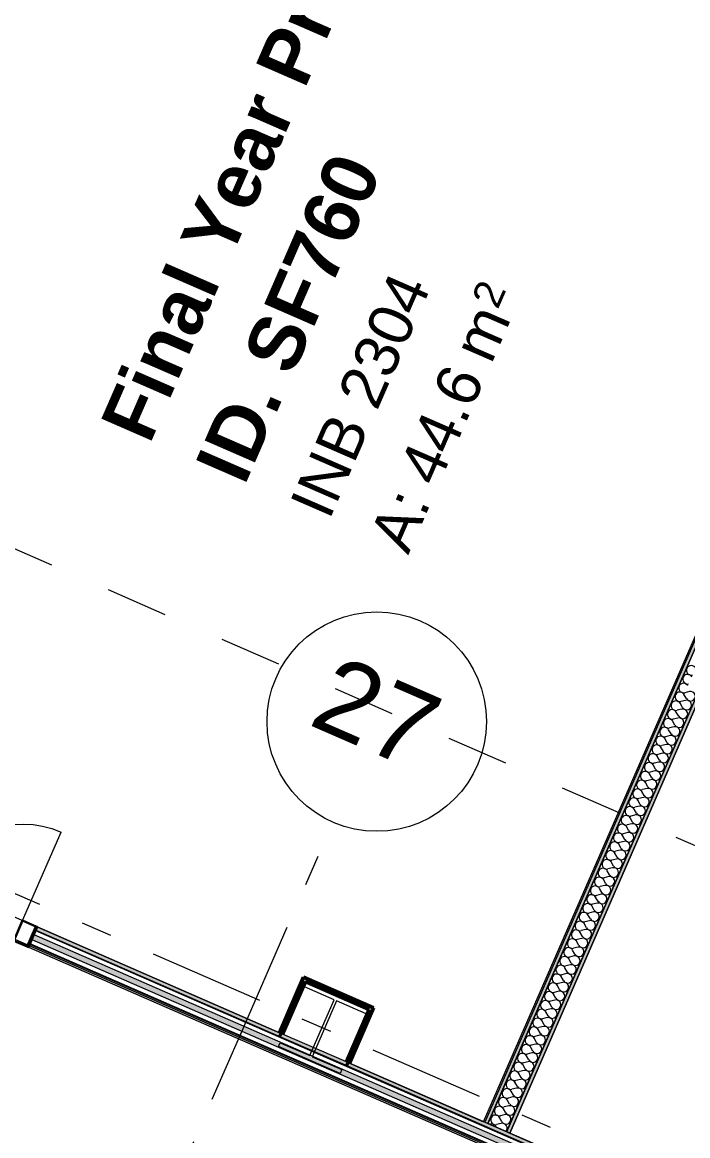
# Model space of a CAD drawing. Header units: millimetres. Extents: x -50172 to 90294, y -80883 to 956680.
# Drawn here: x -141 to 2893, y -34646 to -29572 of the extents above; entities that cross this region are included whole.
import ezdxf
from ezdxf.enums import TextEntityAlignment as Align

# ---------------------------------------------------------------- set-up
doc = ezdxf.new("R2010")
doc.units = ezdxf.units.MM
doc.header["$MEASUREMENT"] = 0
doc.linetypes.add('Dashed', pattern=[564.444447, 282.222223, -282.222223])
doc.linetypes.add('Double Dashed', pattern=[1093.611073, 529.166651, -211.666656, 141.111112, -211.666656])
for name, color, linetype in [('A-25-M_Wall_Int', 7, 'Continuous'), ('A-95-MC_Marker_Section_P2.Marker', 7, 'Continuous'), ('COLUMN.IFC Import', 7, 'Continuous'), ('New_A-05-M_Gross_Int_Circulation', 7, 'Continuous'), ('New_A-15-MG_Structural_Grid_Phase_2', 7, 'Continuous'), ('New_A-25-M_Wall_Int', 7, 'Continuous'), ('New_A-35-M_FFE-Zone', 7, 'Continuous'), ('New_ArchiCAD Doors', 7, 'Continuous')]:
    doc.layers.add(name, color=color, linetype=linetype)
for name, color, linetype, lineweight, true_color in [('A-25-M_Wall_Int_Pen_No__107', 7, 'Continuous', 15, 0xa6a6a6), ('A-25-M_Wall_Int_Pen_No__27', 7, 'Continuous', 50, 0x2a2a2a), ('New_A-05-M_Gross_Int_Circulation_Pen_No__74', 7, 'Continuous', 20, 0x606060), ('New_A-15-MG_Structural_Grid_Phase_2_Pen_No__222', 7, 'Continuous', 13, 0x65af33), ('New_A-25-M_Wall_Int_Pen_No__107', 7, 'Continuous', 15, 0xa6a6a6), ('New_A-35-M_FFE-Zone_Pen_No__74', 7, 'Continuous', 20, 0x606060), ('New_ArchiCAD Doors_Pen_No__43', 7, 'Continuous', 30, 0x444444), ('New_ArchiCAD Doors_Pen_No__63', 7, 'Continuous', 20, 0x606060)]:
    doc.layers.add(name, color=color, linetype=linetype, lineweight=lineweight, true_color=true_color)
for name, color, linetype, lineweight in [('A-95-MC_Marker_Section_P2.Marker_Pen_No__1', 7, 'Continuous', 13), ('COLUMN.IFC Import_Pen_No__2', 8, 'Continuous', 15), ('New_A-25-M_Wall_Int_Pen_No__1', 7, 'Continuous', 13), ('New_ArchiCAD Doors_Pen_No__1', 7, 'Continuous', 13), ('New_ArchiCAD Zone Stamps_Pen_No__9', 7, 'Continuous', 13)]:
    doc.layers.add(name, color=color, linetype=linetype, lineweight=lineweight)
doc.styles.add('GENERATED_STYLE_2', font='')
doc.styles.add('GENERATED_STYLE_3', font='')
doc.styles.add('GENERATED_STYLE_4', font='')
doc.styles.get('GENERATED_STYLE_2').set_extended_font_data('Arial', bold=True)
doc.styles.get('GENERATED_STYLE_3').set_extended_font_data('Arial')
doc.styles.get('GENERATED_STYLE_4').set_extended_font_data('Swis721 BT')

# ---------------------------------------------------------------- blocks, each defined once
blk = doc.blocks.new('Corridor 01- Second_INB 2350_15_1', base_point=(8528.9, -39020.1))
at = {"layer": 'New_A-05-M_Gross_Int_Circulation_Pen_No__74', "linetype": 'Continuous'}
blk.add_line((15105.3, -40414), (-6217.1, -31116.4), dxfattribs=at)
at = {"layer": 'New_ArchiCAD Zone Stamps_Pen_No__9'}
for tag, height, style, p in [('ROOM_NAME', 250, 'GENERATED_STYLE_2', (7477.6, -37365.2)), ('zoneNameLine2', 250, 'GENERATED_STYLE_2', (7289.2, -37797.4)), ('ROOM_NUMBER', 200, 'GENERATED_STYLE_3', (7100.8, -38218.1)), ('measuredAreaCode', 200, 'GENERATED_STYLE_3', (6943.7, -38578.2)), ('ROOM_HOLES_PRM', 200, 'GENERATED_STYLE_3', (7251.1, -38712.2)), ('DUMMY_649', 200, 'GENERATED_STYLE_3', (7740.5, -38925.6)), ('DUMMY_650', 133.3, 'GENERATED_STYLE_3', (8019.8, -39032.1))]:
    blk.add_attdef(tag, text='', height=height, rotation=336.4404, dxfattribs=dict(at, style=style)).set_placement(p, align=Align.TOP_LEFT)
blk = doc.blocks.new('Research Area_ member of academic staff_INB 2306_16_1', base_point=(5896.8, -30607.2))
at = {"layer": 'New_A-35-M_FFE-Zone_Pen_No__74', "linetype": 'Continuous'}
for p, q in [((6357.4, -24827.6), (2081.4, -34633.8)), ((2081.4, -34633.8), (5913.2, -36304.7))]:
    blk.add_line(p, q, dxfattribs=at)
at = {"layer": 'New_ArchiCAD Zone Stamps_Pen_No__9'}
for tag, height, style, p in [('zoneNameLine2', 250, 'GENERATED_STYLE_2', (4497, -33436.6)), ('ROOM_NAME', 250, 'GENERATED_STYLE_2', (4064.8, -33248.1)), ('DUMMY_650', 200, 'GENERATED_STYLE_3', (5636.6, -32973.9)), ('measuredAreaCode', 200, 'GENERATED_STYLE_3', (5289.2, -33770.6)), ('ROOM_NUMBER', 200, 'GENERATED_STYLE_3', (4929.1, -33613.6)), ('DUMMY_651', 133.3, 'GENERATED_STYLE_3', (5758.4, -32679.3)), ('DUMMY_649', 200, 'GENERATED_STYLE_3', (5423.2, -33463.2))]:
    blk.add_attdef(tag, text='', height=height, rotation=66.4404, dxfattribs=dict(at, style=style)).set_placement(p, align=Align.TOP_LEFT)
blk = doc.blocks.new('Final Year Project Area_INB 2304_19_1', base_point=(1437.2, -28649))
at = {"layer": 'New_A-35-M_FFE-Zone_Pen_No__74', "linetype": 'Continuous'}
for p, q in [((1962.2, -34582), (6238.2, -24775.6)), ((-1869.4, -32911.2), (1031.8, -34176.3)), ((1031.8, -34176.3), (1141.9, -33923.9)), ((1141.9, -33923.9), (1460.7, -34062.9)), ((1460.7, -34062.9), (1350.6, -34315.3)), ((1350.6, -34315.3), (1962.2, -34582))]:
    blk.add_line(p, q, dxfattribs=at)
at = {"layer": 'New_ArchiCAD Zone Stamps_Pen_No__9'}
for tag, height, style, p in [('zoneNameLine2', 250, 'GENERATED_STYLE_2', (642.7, -31588.2)), ('ROOM_NAME', 250, 'GENERATED_STYLE_2', (210.5, -31399.8)), ('DUMMY_650', 200, 'GENERATED_STYLE_3', (1782.3, -31125.5)), ('measuredAreaCode', 200, 'GENERATED_STYLE_3', (1434.9, -31922.2)), ('ROOM_NUMBER', 200, 'GENERATED_STYLE_3', (1074.8, -31765.2)), ('DUMMY_651', 133.3, 'GENERATED_STYLE_3', (1904.1, -30831)), ('DUMMY_649', 200, 'GENERATED_STYLE_3', (1568.9, -31614.8))]:
    blk.add_attdef(tag, text='', height=height, rotation=66.4404, dxfattribs=dict(at, style=style)).set_placement(p, align=Align.TOP_LEFT)
blk = doc.blocks.new('*X485')
at = {"layer": 'New_A-25-M_Wall_Int_Pen_No__107', "linetype": 'Continuous'}
blk.add_hatch(color=256, dxfattribs=at).paths.add_polyline_path([(-87.6, -33728.5), (-97.6, -33751.5), (3986.2, -35532.2), (3996.2, -35509.3)])
blk = doc.blocks.new('Double Door Asymmetric 19_11')
at = {"layer": 'New_ArchiCAD Doors_Pen_No__1', "linetype": 'Continuous'}
for p, q in [((-755, 0), (-755, -15)), ((755, 0), (755, -15)), ((-755, -15), (-755, -18)), ((-755, -18), (-755, -37)), ((-755, -37), (-755, -62)), ((755, -15), (755, -18)), ((755, -18), (755, -37)), ((755, -37), (755, -62)), ((-755, -62), (-755, -82)), ((-755, -82), (-755, -85)), ((-755, -85), (-755, -100)), ((755, -62), (755, -82)), ((755, -82), (755, -85)), ((755, -85), (755, -100))]:
    blk.add_line(p, q, dxfattribs=at)
at = {"layer": 'New_ArchiCAD Doors_Pen_No__43', "linetype": 'Continuous'}
for p, q in [((-748, 0), (-755, 0)), ((-755, 0), (-755, -100)), ((-682, 0), (-748, 0)), ((-748, 0), (-748, -100)), ((-682, -100), (-682, 0)), ((748, 0), (682, 0)), ((682, 0), (682, -100)), ((748, 0), (755, 0)), ((748, -100), (748, 0)), ((755, 0), (755, -100)), ((-748, -100), (-755, -100)), ((-748, -100), (-682, -100)), ((682, -100), (748, -100)), ((748, -100), (755, -100))]:
    blk.add_line(p, q, dxfattribs=at)
at = {"layer": 'New_ArchiCAD Doors_Pen_No__63', "linetype": 'Continuous'}
for p, q in [((682, 0), (682, 924)), ((-682, 0), (-682, 440))]:
    blk.add_line(p, q, dxfattribs=at)
for centre, radius, start, end in [((682, 0), 924, 90, 180), ((-682, 0), 440, 0, 90)]:
    blk.add_arc(centre, radius, start, end, dxfattribs=at)
blk = doc.blocks.new('Wall_125_1', base_point=(-6271.7, -30991.6))
at = {"layer": 'A-25-M_Wall_Int_Pen_No__107', "linetype": 'Continuous'}
for points in [[(1045.6, -34182.3), (1031.8, -34176.3), (1025.9, -34190.1), (1039.6, -34196.1)], [(1350.6, -34315.3), (1336.9, -34309.3), (1330.9, -34323.1), (1344.6, -34329.1)]]:
    blk.add_hatch(color=256, dxfattribs=at).paths.add_polyline_path(points)
at = {"layer": 'New_A-25-M_Wall_Int_Pen_No__107', "linetype": 'Continuous', "lineweight": 0, "true_color": 0x535353}
for points in [[(-78.8, -33708.4), (-80, -33711.1), (4003.8, -35491.9), (4005, -35489.1)], [(-105.6, -33769.8), (-106.8, -33772.5), (3977, -35553.3), (3978.2, -35550.5)]]:
    blk.add_hatch(color=251, dxfattribs=at).paths.add_polyline_path(points)
at = {"layer": 'New_A-25-M_Wall_Int_Pen_No__107', "linetype": 'Continuous'}
for points in [[(-72.8, -33694.6), (-78.8, -33708.4), (1025.9, -34190.1), (1031.8, -34176.3)], [(-106.8, -33772.5), (-112.8, -33786.3), (3971, -35567), (3977, -35553.3)], [(1336.9, -34309.3), (1045.6, -34182.3), (1039.6, -34196.1), (1330.9, -34323.1)], [(1350.6, -34315.3), (1344.6, -34329.1), (4005, -35489.1), (4011, -35475.4)]]:
    blk.add_hatch(color=256, dxfattribs=at).paths.add_polyline_path(points)
at = {"layer": 'New_A-25-M_Wall_Int_Pen_No__1', "linetype": 'Continuous'}
for p, q in [((-87.6, -33728.5), (-97.6, -33751.5)), ((-80, -33711.1), (-87.6, -33728.5)), ((-87.6, -33728.5), (3996.2, -35509.3)), ((-78.8, -33708.4), (-80, -33711.1)), ((-80, -33711.1), (4003.8, -35491.9)), ((-72.8, -33694.6), (-78.8, -33708.4)), ((-78.8, -33708.4), (1025.9, -34190.1)), ((-106.8, -33772.5), (-112.8, -33786.3)), ((-105.6, -33769.8), (-106.8, -33772.5)), ((-106.8, -33772.5), (3977, -35553.3)), ((-97.6, -33751.5), (-105.6, -33769.8)), ((-105.6, -33769.8), (3978.2, -35550.5)), ((-97.6, -33751.5), (3986.2, -35532.2)), ((1025.9, -34190.1), (1039.6, -34196.1)), ((1039.6, -34196.1), (1330.9, -34323.1)), ((1330.9, -34323.1), (1344.6, -34329.1)), ((1344.6, -34329.1), (4005, -35489.1))]:
    blk.add_line(p, q, dxfattribs=at)
at = {"layer": 'New_A-25-M_Wall_Int_Pen_No__1', "linetype": 'Continuous', "flags": 128}
for points in [[(1031.8, -34176.3), (-72.8, -33694.6)], [(-112.8, -33786.3), (3971, -35567)], [(1336.9, -34309.3), (1045.6, -34182.3)], [(4011, -35475.4), (1350.6, -34315.3)]]:
    blk.add_lwpolyline(points, dxfattribs=at)
at = {"layer": 'New_A-25-M_Wall_Int', "color": 250, "lineweight": 50, "true_color": 0x2a2a2a}
blk.add_blockref('*X485', (0, 0), dxfattribs=at)
at = {"layer": 'New_ArchiCAD Doors', "color": 251, "linetype": 'Continuous', "lineweight": 20, "true_color": 0x606060, "xscale": -1, "zscale": 1000, "rotation": 336.4404115839982}
blk.add_blockref('Double Door Asymmetric 19_11', (-764.9, -33392.9), dxfattribs=at)
blk = doc.blocks.new('*X506')
at = {"layer": 'New_A-25-M_Wall_Int_Pen_No__107', "linetype": 'Continuous'}
for p, q in [((2900.5, -32622), (2879.2, -32627)), ((2883, -32662.2), (2861.7, -32667.2)), ((2886.5, -32654.1), (2875.7, -32635.1)), ((2851.5, -32734.4), (2840.7, -32715.4)), ((2865.5, -32702.3), (2844.2, -32707.4)), ((2869, -32694.3), (2858.2, -32675.2)), ((2834, -32774.6), (2823.2, -32755.5)), ((2848, -32742.5), (2826.7, -32747.5)), ((2813, -32822.8), (2791.7, -32827.8)), ((2816.5, -32814.8), (2805.7, -32795.7)), ((2830.5, -32782.6), (2809.2, -32787.7)), ((2781.5, -32895.1), (2770.7, -32876)), ((2795.5, -32862.9), (2774.2, -32868)), ((2799, -32854.9), (2788.2, -32835.9)), ((2764, -32935.2), (2753.2, -32916.2)), ((2778, -32903.1), (2756.7, -32908.1)), ((2746.5, -32975.4), (2735.6, -32956.3)), ((2760.5, -32943.3), (2739.1, -32948.3)), ((2725.4, -33023.6), (2704.1, -33028.6)), ((2728.9, -33015.5), (2718.1, -32996.5)), ((2743, -32983.4), (2721.6, -32988.5)), ((2693.9, -33095.9), (2683.1, -33076.8)), ((2707.9, -33063.7), (2686.6, -33068.8)), ((2711.4, -33055.7), (2700.6, -33036.6)), ((2676.4, -33136), (2665.6, -33117)), ((2690.4, -33103.9), (2669.1, -33108.9)), ((2658.9, -33176.2), (2648.1, -33157.1)), ((2672.9, -33144), (2651.6, -33149.1)), ((2637.9, -33224.4), (2616.6, -33229.4)), ((2641.4, -33216.3), (2630.6, -33197.3)), ((2655.4, -33184.2), (2634.1, -33189.2)), ((2606.4, -33296.6), (2595.6, -33277.6)), ((2620.4, -33264.5), (2599.1, -33269.6)), ((2623.9, -33256.5), (2613.1, -33237.4)), ((2588.9, -33336.8), (2578, -33317.8)), ((2602.9, -33304.7), (2581.5, -33309.7)), ((2571.3, -33377), (2560.5, -33357.9)), ((2585.4, -33344.8), (2564, -33349.9)), ((2550.3, -33425.2), (2529, -33430.2)), ((2553.8, -33417.1), (2543, -33398.1)), ((2567.8, -33385), (2546.5, -33390)), ((2518.8, -33497.4), (2508, -33478.4)), ((2532.8, -33465.3), (2511.5, -33470.4)), ((2536.3, -33457.3), (2525.5, -33438.2)), ((2501.3, -33537.6), (2490.5, -33518.5)), ((2515.3, -33505.5), (2494, -33510.5)), ((2480.3, -33585.8), (2459, -33590.8)), ((2483.8, -33577.8), (2473, -33558.7)), ((2497.8, -33545.6), (2476.5, -33550.7)), ((2462.8, -33625.9), (2441.5, -33631)), ((2466.3, -33617.9), (2455.5, -33598.9)), ((2431.3, -33698.2), (2420.5, -33679.2)), ((2445.3, -33666.1), (2424, -33671.1)), ((2448.8, -33658.1), (2438, -33639)), ((2413.7, -33738.4), (2402.9, -33719.3)), ((2427.8, -33706.3), (2406.4, -33711.3)), ((2392.7, -33786.6), (2371.4, -33791.6)), ((2396.2, -33778.5), (2385.4, -33759.5)), ((2410.2, -33746.4), (2388.9, -33751.5)), ((2361.2, -33858.9), (2350.4, -33839.8)), ((2375.2, -33826.7), (2353.9, -33831.8)), ((2378.7, -33818.7), (2367.9, -33799.6)), ((2343.7, -33899), (2332.9, -33880)), ((2357.7, -33866.9), (2336.4, -33871.9)), ((2326.2, -33939.2), (2315.4, -33920.1)), ((2340.2, -33907), (2318.9, -33912.1)), ((2305.2, -33987.4), (2283.9, -33992.4)), ((2308.7, -33979.3), (2297.9, -33960.3)), ((2322.7, -33947.2), (2301.4, -33952.2)), ((2273.7, -34059.6), (2262.9, -34040.6)), ((2287.7, -34027.5), (2266.4, -34032.6)), ((2291.2, -34019.5), (2280.4, -34000.4)), ((2256.2, -34099.8), (2245.3, -34080.8)), ((2270.2, -34067.7), (2248.8, -34072.7)), ((2238.6, -34140), (2227.8, -34120.9)), ((2252.7, -34107.8), (2231.3, -34112.9)), ((2217.6, -34188.1), (2196.3, -34193.2)), ((2221.1, -34180.1), (2210.3, -34161.1)), ((2235.1, -34148), (2213.8, -34153)), ((2186.1, -34260.4), (2175.3, -34241.4)), ((2200.1, -34228.3), (2178.8, -34233.4)), ((2203.6, -34220.3), (2192.8, -34201.2)), ((2168.6, -34300.6), (2157.8, -34281.5)), ((2182.6, -34268.5), (2161.3, -34273.5)), ((2151.1, -34340.7), (2140.3, -34321.7)), ((2165.1, -34308.6), (2143.8, -34313.7)), ((2130.1, -34388.9), (2108.8, -34394)), ((2133.6, -34380.9), (2122.8, -34361.9)), ((2147.6, -34348.8), (2126.3, -34353.8)), ((2098.6, -34461.2), (2087.7, -34442.2)), ((2112.6, -34429.1), (2091.2, -34434.1)), ((2116.1, -34421.1), (2105.3, -34402)), ((2081, -34501.4), (2070.2, -34482.3)), ((2095.1, -34469.3), (2073.7, -34474.3)), ((2060, -34549.6), (2038.7, -34554.6)), ((2063.5, -34541.5), (2052.7, -34522.5)), ((2077.5, -34509.4), (2056.2, -34514.5)), ((2042.5, -34589.7), (2021.2, -34594.8)), ((2046, -34581.7), (2035.2, -34562.6)), ((2020.2, -34607.1), (2017.7, -34602.8))]:
    blk.add_line(p, q, dxfattribs=at)
for centre, start, end in [((2909.2, -32525.4), 156.4404, 283.3103), ((2909.2, -32525.4), 29.5705, 156.4404), ((2891.7, -32565.6), 156.4404, 283.3103), ((2891.7, -32565.6), 29.5705, 156.4404), ((2874.2, -32605.7), 156.4404, 283.3103), ((2874.2, -32605.7), 29.5705, 156.4404), ((2905.6, -32643.3), 209.5705, 103.3103), ((2839.2, -32686), 29.5705, 156.4404), ((2856.7, -32645.9), 156.4404, 283.3103), ((2856.7, -32645.9), 29.5705, 156.4404), ((2888.1, -32683.5), 209.5705, 103.3103), ((2821.7, -32726.2), 156.4404, 283.3103), ((2821.7, -32726.2), 29.5705, 156.4404), ((2839.2, -32686), 156.4404, 283.3103), ((2870.6, -32723.6), 209.5705, 103.3103), ((2804.1, -32766.4), 156.4404, 283.3103), ((2804.1, -32766.4), 29.5705, 156.4404), ((2853.1, -32763.8), 209.5705, 103.3103), ((2769.1, -32846.7), 29.5705, 156.4404), ((2786.6, -32806.5), 156.4404, 283.3103), ((2786.6, -32806.5), 29.5705, 156.4404), ((2818, -32844.1), 209.5705, 103.3103), ((2835.5, -32803.9), 209.5705, 103.3103), ((2751.6, -32886.8), 29.5705, 156.4404), ((2769.1, -32846.7), 156.4404, 283.3103), ((2800.5, -32884.3), 209.5705, 103.3103), ((2734.1, -32927), 156.4404, 283.3103), ((2734.1, -32927), 29.5705, 156.4404), ((2751.6, -32886.8), 156.4404, 283.3103), ((2783, -32924.4), 209.5705, 103.3103), ((2716.6, -32967.1), 156.4404, 283.3103), ((2716.6, -32967.1), 29.5705, 156.4404), ((2765.5, -32964.6), 209.5705, 103.3103), ((2681.6, -33047.5), 29.5705, 156.4404), ((2699.1, -33007.3), 156.4404, 283.3103), ((2699.1, -33007.3), 29.5705, 156.4404), ((2730.5, -33044.9), 209.5705, 103.3103), ((2748, -33004.7), 209.5705, 103.3103), ((2664.1, -33087.6), 156.4404, 283.3103), ((2664.1, -33087.6), 29.5705, 156.4404), ((2681.6, -33047.5), 156.4404, 283.3103), ((2713, -33085), 209.5705, 103.3103), ((2646.5, -33127.8), 156.4404, 283.3103), ((2646.5, -33127.8), 29.5705, 156.4404), ((2695.5, -33125.2), 209.5705, 103.3103), ((2629, -33167.9), 156.4404, 283.3103), ((2629, -33167.9), 29.5705, 156.4404), ((2678, -33165.4), 209.5705, 103.3103), ((2594, -33248.2), 29.5705, 156.4404), ((2611.5, -33208.1), 156.4404, 283.3103), ((2611.5, -33208.1), 29.5705, 156.4404), ((2642.9, -33245.7), 209.5705, 103.3103), ((2660.4, -33205.5), 209.5705, 103.3103), ((2576.5, -33288.4), 156.4404, 283.3103), ((2576.5, -33288.4), 29.5705, 156.4404), ((2594, -33248.2), 156.4404, 283.3103), ((2625.4, -33285.8), 209.5705, 103.3103), ((2559, -33328.6), 156.4404, 283.3103), ((2559, -33328.6), 29.5705, 156.4404), ((2607.9, -33326), 209.5705, 103.3103), ((2541.5, -33368.7), 156.4404, 283.3103), ((2541.5, -33368.7), 29.5705, 156.4404), ((2590.4, -33366.2), 209.5705, 103.3103), ((2506.5, -33449), 29.5705, 156.4404), ((2524, -33408.9), 156.4404, 283.3103), ((2524, -33408.9), 29.5705, 156.4404), ((2555.4, -33446.5), 209.5705, 103.3103), ((2572.9, -33406.3), 209.5705, 103.3103), ((2489, -33489.2), 156.4404, 283.3103), ((2489, -33489.2), 29.5705, 156.4404), ((2506.5, -33449), 156.4404, 283.3103), ((2537.9, -33486.6), 209.5705, 103.3103), ((2471.4, -33529.4), 156.4404, 283.3103), ((2471.4, -33529.4), 29.5705, 156.4404), ((2520.4, -33526.8), 209.5705, 103.3103), ((2453.9, -33569.5), 156.4404, 283.3103), ((2453.9, -33569.5), 29.5705, 156.4404), ((2485.3, -33607.1), 209.5705, 103.3103), ((2502.8, -33566.9), 209.5705, 103.3103), ((2418.9, -33649.8), 29.5705, 156.4404), ((2436.4, -33609.7), 156.4404, 283.3103), ((2436.4, -33609.7), 29.5705, 156.4404), ((2467.8, -33647.3), 209.5705, 103.3103), ((2401.4, -33690), 156.4404, 283.3103), ((2401.4, -33690), 29.5705, 156.4404), ((2418.9, -33649.8), 156.4404, 283.3103), ((2450.3, -33687.4), 209.5705, 103.3103), ((2383.9, -33730.1), 156.4404, 283.3103), ((2383.9, -33730.1), 29.5705, 156.4404), ((2432.8, -33727.6), 209.5705, 103.3103), ((2348.9, -33810.5), 29.5705, 156.4404), ((2366.4, -33770.3), 156.4404, 283.3103), ((2366.4, -33770.3), 29.5705, 156.4404), ((2397.8, -33807.9), 209.5705, 103.3103), ((2415.3, -33767.7), 209.5705, 103.3103), ((2331.4, -33850.6), 29.5705, 156.4404), ((2348.9, -33810.5), 156.4404, 283.3103), ((2380.3, -33848), 209.5705, 103.3103), ((2313.8, -33890.8), 156.4404, 283.3103), ((2313.8, -33890.8), 29.5705, 156.4404), ((2331.4, -33850.6), 156.4404, 283.3103), ((2362.8, -33888.2), 209.5705, 103.3103), ((2296.3, -33930.9), 156.4404, 283.3103), ((2296.3, -33930.9), 29.5705, 156.4404), ((2345.2, -33928.4), 209.5705, 103.3103), ((2261.3, -34011.2), 29.5705, 156.4404), ((2278.8, -33971.1), 156.4404, 283.3103), ((2278.8, -33971.1), 29.5705, 156.4404), ((2310.2, -34008.7), 209.5705, 103.3103), ((2327.7, -33968.5), 209.5705, 103.3103), ((2243.8, -34051.4), 156.4404, 283.3103), ((2243.8, -34051.4), 29.5705, 156.4404), ((2261.3, -34011.2), 156.4404, 283.3103), ((2292.7, -34048.8), 209.5705, 103.3103), ((2226.3, -34091.6), 156.4404, 283.3103), ((2226.3, -34091.6), 29.5705, 156.4404), ((2275.2, -34089), 209.5705, 103.3103), ((2208.8, -34131.7), 156.4404, 283.3103), ((2208.8, -34131.7), 29.5705, 156.4404), ((2257.7, -34129.2), 209.5705, 103.3103), ((2173.8, -34212), 29.5705, 156.4404), ((2191.3, -34171.9), 156.4404, 283.3103), ((2191.3, -34171.9), 29.5705, 156.4404), ((2222.7, -34209.5), 209.5705, 103.3103), ((2240.2, -34169.3), 209.5705, 103.3103), ((2156.2, -34252.2), 156.4404, 283.3103), ((2156.2, -34252.2), 29.5705, 156.4404), ((2173.8, -34212), 156.4404, 283.3103), ((2205.2, -34249.6), 209.5705, 103.3103), ((2138.7, -34292.3), 156.4404, 283.3103), ((2138.7, -34292.3), 29.5705, 156.4404), ((2187.7, -34289.8), 209.5705, 103.3103), ((2121.2, -34332.5), 156.4404, 283.3103), ((2121.2, -34332.5), 29.5705, 156.4404), ((2152.6, -34370.1), 209.5705, 103.3103), ((2170.1, -34329.9), 209.5705, 103.3103), ((2086.2, -34412.8), 29.5705, 156.4404), ((2103.7, -34372.7), 156.4404, 283.3103), ((2103.7, -34372.7), 29.5705, 156.4404), ((2135.1, -34410.3), 209.5705, 103.3103), ((2068.7, -34453), 156.4404, 283.3103), ((2068.7, -34453), 29.5705, 156.4404), ((2086.2, -34412.8), 156.4404, 283.3103), ((2117.6, -34450.4), 209.5705, 103.3103), ((2051.2, -34493.1), 156.4404, 283.3103), ((2051.2, -34493.1), 29.5705, 156.4404), ((2100.1, -34490.6), 209.5705, 103.3103), ((2033.7, -34533.3), 156.4404, 283.3103), ((2033.7, -34533.3), 29.5705, 156.4404), ((2065.1, -34570.9), 209.5705, 103.3103), ((2082.6, -34530.7), 209.5705, 103.3103), ((1998.7, -34613.6), 29.5705, 114.8475), ((2016.2, -34573.5), 156.4404, 283.3103), ((2016.2, -34573.5), 29.5705, 156.4404), ((2047.6, -34611), 316.7969, 103.3103)]:
    blk.add_arc(centre, 21.9, start, end, dxfattribs=at)
blk = doc.blocks.new('Wall_135_1', base_point=(2081.4, -34633.8))
at = {"layer": 'New_A-25-M_Wall_Int_Pen_No__107', "linetype": 'Continuous'}
for points in [[(1981.5, -34590.3), (6257.5, -24784), (6243.7, -24778), (1967.7, -34584.3)], [(2081.4, -34633.8), (6357.4, -24827.6), (6343.6, -24821.6), (2067.6, -34627.8)]]:
    blk.add_hatch(color=256, dxfattribs=at).paths.add_polyline_path(points)
at = {"layer": 'New_A-25-M_Wall_Int_Pen_No__107', "linetype": 'Continuous', "lineweight": 0, "true_color": 0x535353}
for points in [[(1982.4, -34590.7), (6258.4, -24784.4), (6257.5, -24784), (1981.5, -34590.3)], [(2067.6, -34627.8), (6343.6, -24821.6), (6342.7, -24821.2), (2066.7, -34627.4)]]:
    blk.add_hatch(color=251, dxfattribs=at).paths.add_polyline_path(points)
at = {"layer": 'New_A-25-M_Wall_Int_Pen_No__1', "linetype": 'Continuous'}
for p, q in [((1981.5, -34590.3), (6257.5, -24784)), ((1982.4, -34590.7), (6258.4, -24784.4)), ((2066.7, -34627.4), (6342.7, -24821.2)), ((2067.6, -34627.8), (6343.6, -24821.6))]:
    blk.add_line(p, q, dxfattribs=at)
at = {"layer": 'New_A-25-M_Wall_Int_Pen_No__1', "linetype": 'Continuous', "flags": 128}
for points in [[(6243.7, -24778), (1967.7, -34584.3)], [(2081.4, -34633.8), (6357.4, -24827.6)], [(1967.7, -34584.3), (2081.4, -34633.8)]]:
    blk.add_lwpolyline(points, dxfattribs=at)
at = {"layer": 'New_A-25-M_Wall_Int', "color": 250, "lineweight": 50, "true_color": 0x2a2a2a}
blk.add_blockref('*X506', (0, 0), dxfattribs=at)
blk = doc.blocks.new('Wall_356_1', base_point=(1045.6, -34182.3))
at = {"layer": 'A-25-M_Wall_Int_Pen_No__107', "linetype": 'Continuous'}
blk.add_hatch(color=256, dxfattribs=at).paths.add_polyline_path([(1045.6, -34182.3), (1149.7, -33943.6), (1141.9, -33923.9), (1031.8, -34176.3)])
at = {"layer": 'A-25-M_Wall_Int_Pen_No__27', "linetype": 'Continuous', "flags": 128}
for points in [[(1141.9, -33923.9), (1031.8, -34176.3)], [(1045.6, -34182.3), (1149.7, -33943.6)]]:
    blk.add_lwpolyline(points, dxfattribs=at)
blk = doc.blocks.new('Wall_357_1', base_point=(1149.7, -33943.6))
at = {"layer": 'A-25-M_Wall_Int_Pen_No__107', "linetype": 'Continuous'}
blk.add_hatch(color=256, dxfattribs=at).paths.add_polyline_path([(1149.7, -33943.6), (1440.9, -34070.7), (1460.7, -34062.9), (1141.9, -33923.9)])
at = {"layer": 'A-25-M_Wall_Int_Pen_No__27', "linetype": 'Continuous', "flags": 128}
for points in [[(1460.7, -34062.9), (1141.9, -33923.9)], [(1149.7, -33943.6), (1440.9, -34070.7)]]:
    blk.add_lwpolyline(points, dxfattribs=at)
blk = doc.blocks.new('Wall_358_1', base_point=(1440.9, -34070.7))
at = {"layer": 'A-25-M_Wall_Int_Pen_No__107', "linetype": 'Continuous'}
blk.add_hatch(color=256, dxfattribs=at).paths.add_polyline_path([(1440.9, -34070.7), (1336.9, -34309.3), (1350.6, -34315.3), (1460.7, -34062.9)])
at = {"layer": 'A-25-M_Wall_Int_Pen_No__27', "linetype": 'Continuous', "flags": 128}
for points in [[(1440.9, -34070.7), (1336.9, -34309.3)], [(1350.6, -34315.3), (1460.7, -34062.9)]]:
    blk.add_lwpolyline(points, dxfattribs=at)
blk = doc.blocks.new('Column 20')
at = {"layer": 'COLUMN.IFC Import_Pen_No__2', "linetype": 'Continuous'}
for p, q in [((-153.7, 157.25), (153.7, 157.25)), ((-153.7, 138.55), (-153.7, 157.25)), ((153.7, 157.25), (153.7, 138.55)), ((-6, 138.55), (-153.7, 138.55)), ((-6, -138.55), (-6, 138.55)), ((6, 138.55), (6, -138.55)), ((153.7, 138.55), (6, 138.55)), ((-153.7, -138.55), (-6, -138.55)), ((-153.7, -157.25), (-153.7, -138.55)), ((6, -138.55), (153.7, -138.55)), ((153.7, -138.55), (153.7, -157.25)), ((153.7, -157.25), (-153.7, -157.25))]:
    blk.add_line(p, q, dxfattribs=at)
blk = doc.blocks.new('Standard grid marker_32')
at = {"layer": 'New_A-15-MG_Structural_Grid_Phase_2_Pen_No__222', "linetype": 'Double Dashed'}
blk.add_line((705.1, 0), (53258.1, 0), dxfattribs=at)
at = {"layer": 'New_A-15-MG_Structural_Grid_Phase_2_Pen_No__222', "style": 'GENERATED_STYLE_4'}
for tag, p in [('AC_MarkerText_1_0', (-500, 38.7)), ('AC_MarkerText_1_1', (54463.2, 38.7))]:
    blk.add_attdef(tag, text='', height=350, rotation=180, dxfattribs=at).set_placement(p, align=Align.MIDDLE_CENTER)
blk = doc.blocks.new('Standard grid marker_47')
at = {"layer": 'New_A-15-MG_Structural_Grid_Phase_2_Pen_No__222', "linetype": 'Double Dashed'}
for p, q in [((1051.5, 0), (21061.3, 0)), ((21061.3, 0), (22112.8, 0))]:
    blk.add_line(p, q, dxfattribs=at)
at = {"layer": 'New_A-15-MG_Structural_Grid_Phase_2_Pen_No__222', "linetype": 'Continuous'}
blk.add_circle((22612.8, 0), 500, dxfattribs=at)
at = {"layer": 'New_A-15-MG_Structural_Grid_Phase_2_Pen_No__222', "linetype": 'Double Dashed'}
blk.add_point((21061.3, 0), dxfattribs=at)
blk.add_point((21061.3, 0), dxfattribs=at)
at = {"layer": 'New_A-15-MG_Structural_Grid_Phase_2_Pen_No__222', "style": 'GENERATED_STYLE_4'}
for tag, p in [('AC_MarkerText_1_0', (-500, 41.2)), ('AC_MarkerText_1_1', (22612.8, 41.2))]:
    blk.add_attdef(tag, text='', height=350, rotation=270, dxfattribs=at).set_placement(p, align=Align.MIDDLE_CENTER)
blk = doc.blocks.new('Cutting Plane_4_1', base_point=(-25330.5, -21002.6))
at = {"layer": 'A-95-MC_Marker_Section_P2.Marker_Pen_No__1', "linetype": 'Dashed'}
blk.add_line((-25101.3, -21102.5), (22391.9, -41811.9), dxfattribs=at)

msp = doc.modelspace()

# ---------------------------------------------------------------- block references
at = {"layer": 'A-25-M_Wall_Int', "color": 250, "lineweight": 50, "true_color": 0x2a2a2a}
for name, p in [('Wall_356_1', (1045.6, -34182.3)), ('Wall_357_1', (1149.7, -33943.6)), ('Wall_358_1', (1440.9, -34070.7))]:
    msp.add_blockref(name, p, dxfattribs=at)
at = {"layer": 'A-95-MC_Marker_Section_P2.Marker'}
msp.add_blockref('Cutting Plane_4_1', (-25330.5, -21002.6), dxfattribs=at)
at = {"layer": 'COLUMN.IFC Import', "linetype": 'Continuous', "zscale": 1000, "rotation": 336.4404115839877}
msp.add_blockref('Column 20', (1230.7, -34156.2), dxfattribs=at)
at = {"layer": 'New_A-05-M_Gross_Int_Circulation', "linetype": 'Continuous'}
msp.add_blockref('Corridor 01- Second_INB 2350_15_1', (8528.9, -39020.1), dxfattribs=at)
at = {"layer": 'New_A-15-MG_Structural_Grid_Phase_2', "color": 8, "linetype": 'Continuous', "lineweight": 15, "zscale": 1000, "rotation": 156.4404115839929}
msp.add_blockref('Standard grid marker_32', (22639.6, -43491.3), dxfattribs=at)
at = {"layer": 'New_A-15-MG_Structural_Grid_Phase_2', "color": 8, "linetype": 'Continuous', "lineweight": 15}
ref = msp.add_blockref('Standard grid marker_47', (-7563.3, -53486.5), dxfattribs=dict(at, zscale=1000, rotation=66.44041158399143))
ref.add_attrib('AC_MarkerText_1_1', '27', dxfattribs={"layer": 'New_A-15-MG_Structural_Grid_Phase_2_Pen_No__222', "color": 85, "true_color": 0x65af33, "height": 350, "rotation": 336.4404, "style": 'GENERATED_STYLE_4'}).set_placement((1475.1, -32717.4), align=Align.MIDDLE_CENTER)
at = {"layer": 'New_A-25-M_Wall_Int', "color": 250, "lineweight": 50, "true_color": 0x2a2a2a}
for name, p in [('Wall_135_1', (2081.4, -34633.8)), ('Wall_125_1', (-6271.7, -30991.6))]:
    msp.add_blockref(name, p, dxfattribs=at)
at = {"layer": 'New_A-35-M_FFE-Zone', "linetype": 'Continuous'}
ref = msp.add_blockref('Final Year Project Area_INB 2304_19_1', (1437.2, -28649), dxfattribs=at)
ref.add_attrib('ROOM_NAME', 'Final Year Project Area', dxfattribs={"layer": 'New_ArchiCAD Zone Stamps_Pen_No__9', "color": 7, "height": 250, "rotation": 66.4404, "style": 'GENERATED_STYLE_2'}).set_placement((210.5, -31399.8), align=Align.TOP_LEFT)
ref.add_attrib('ROOM_NUMBER', 'INB 2304', dxfattribs={"layer": 'New_ArchiCAD Zone Stamps_Pen_No__9', "color": 7, "height": 200, "rotation": 66.4404, "style": 'GENERATED_STYLE_3'}).set_placement((1074.8, -31765.2), align=Align.TOP_LEFT)
ref.add_attrib('zoneNameLine2', 'ID. SF760', dxfattribs={"layer": 'New_ArchiCAD Zone Stamps_Pen_No__9', "color": 7, "height": 250, "rotation": 66.4404, "style": 'GENERATED_STYLE_2'}).set_placement((642.7, -31588.2), align=Align.TOP_LEFT)
ref.add_attrib('measuredAreaCode', 'A: ', dxfattribs={"layer": 'New_ArchiCAD Zone Stamps_Pen_No__9', "color": 7, "height": 200, "rotation": 66.4404, "style": 'GENERATED_STYLE_3'}).set_placement((1434.9, -31922.2), align=Align.TOP_LEFT)
ref.add_attrib('DUMMY_649', '44.6', dxfattribs={"layer": 'New_ArchiCAD Zone Stamps_Pen_No__9', "color": 7, "height": 200, "rotation": 66.4404, "style": 'GENERATED_STYLE_3'}).set_placement((1568.9, -31614.8), align=Align.TOP_LEFT)
ref.add_attrib('DUMMY_650', ' m', dxfattribs={"layer": 'New_ArchiCAD Zone Stamps_Pen_No__9', "color": 7, "height": 200, "rotation": 66.4404, "style": 'GENERATED_STYLE_3'}).set_placement((1782.3, -31125.5), align=Align.TOP_LEFT)
ref.add_attrib('DUMMY_651', '2', dxfattribs={"layer": 'New_ArchiCAD Zone Stamps_Pen_No__9', "color": 7, "height": 133.3, "rotation": 66.4404, "style": 'GENERATED_STYLE_3'}).set_placement((1904.1, -30831), align=Align.TOP_LEFT)
msp.add_blockref('Research Area_ member of academic staff_INB 2306_16_1', (5896.8, -30607.2), dxfattribs=at)

doc.saveas('drawing.dxf')
